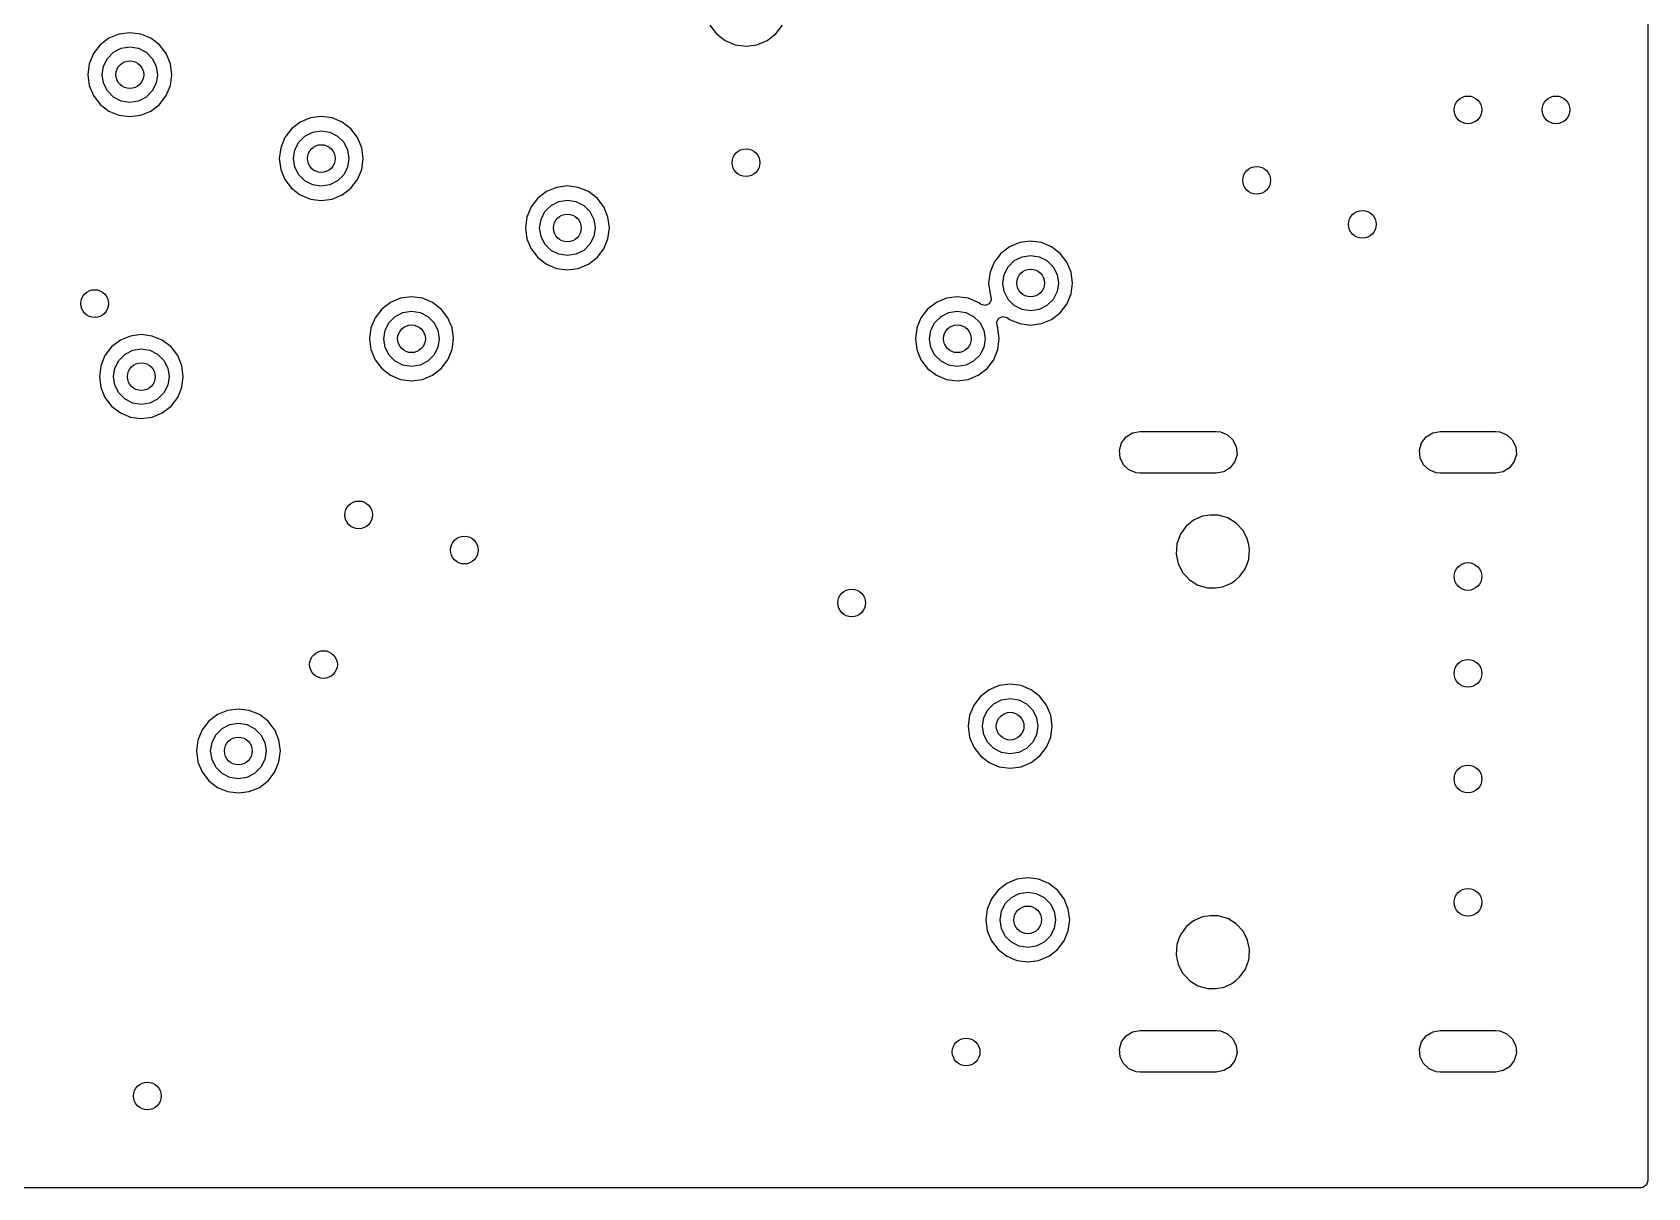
# Model space of a CAD drawing. Extents: x 3.91 to 7.47, y -4.88 to -2.92.
# Drawn here: x 6.553 to 7.471, y -4.88 to -4.223 of the extents above; entities that cross this region are included whole.
import ezdxf

# ---------------------------------------------------------------- set-up
doc = ezdxf.new("R2010")
doc.units = 0
doc.header["$MEASUREMENT"] = 0
doc.layers.add('BLACK', color=7, linetype='CONTINUOUS')

msp = doc.modelspace()

# ---------------------------------------------------------------- linework, layer by layer
at = {"layer": 'BLACK', "linetype": 'CONTINUOUS'}
for p, q in [((7.47078, -2.91931), (7.47078, -4.87573)), ((6.93802, -4.21944), (6.94181, -4.22438)), ((6.97554, -4.22438), (6.97933, -4.21944)), ((6.59675, -4.22687), (6.59181, -4.23066)), ((6.6025, -4.22448), (6.59675, -4.22687)), ((6.60867, -4.22367), (6.6025, -4.22448)), ((6.61485, -4.22448), (6.60867, -4.22367)), ((6.6206, -4.22687), (6.61485, -4.22448)), ((6.62554, -4.23066), (6.6206, -4.22687)), ((6.94181, -4.22438), (6.94675, -4.22817)), ((6.94675, -4.22817), (6.9525, -4.23055)), ((6.96485, -4.23055), (6.9706, -4.22817)), ((6.9706, -4.22817), (6.97554, -4.22438)), ((6.58802, -4.23559), (6.58564, -4.24135)), ((6.59181, -4.23066), (6.58802, -4.23559)), ((6.5937, -4.24265), (6.59593, -4.23826)), ((6.59593, -4.23826), (6.59942, -4.23478)), ((6.59942, -4.23478), (6.60381, -4.23254)), ((6.60381, -4.23254), (6.60867, -4.23177)), ((6.60867, -4.23177), (6.61354, -4.23254)), ((6.61354, -4.23254), (6.61793, -4.23478)), ((6.61793, -4.23478), (6.62142, -4.23826)), ((6.62142, -4.23826), (6.62365, -4.24265)), ((6.62933, -4.23559), (6.62554, -4.23066)), ((6.63171, -4.24135), (6.62933, -4.23559)), ((6.9525, -4.23055), (6.95867, -4.23136)), ((6.95867, -4.23136), (6.96485, -4.23055)), ((6.58564, -4.24135), (6.58483, -4.24752)), ((6.58483, -4.24752), (6.58564, -4.25369)), ((6.59293, -4.24752), (6.5937, -4.24265)), ((6.5937, -4.25238), (6.59293, -4.24752)), ((6.62365, -4.24265), (6.62442, -4.24752)), ((6.62442, -4.24752), (6.62365, -4.25238)), ((6.63252, -4.24752), (6.63171, -4.24135)), ((6.63171, -4.25369), (6.63252, -4.24752)), ((6.58564, -4.25369), (6.58802, -4.25944)), ((6.59593, -4.25677), (6.5937, -4.25238)), ((6.59942, -4.26026), (6.59593, -4.25677)), ((6.62142, -4.25677), (6.61793, -4.26026)), ((6.62365, -4.25238), (6.62142, -4.25677)), ((6.62933, -4.25944), (6.63171, -4.25369)), ((6.58802, -4.25944), (6.59181, -4.26438)), ((6.59181, -4.26438), (6.59675, -4.26817)), ((6.60381, -4.26249), (6.59942, -4.26026)), ((6.60867, -4.26326), (6.60381, -4.26249)), ((6.61354, -4.26249), (6.60867, -4.26326)), ((6.61793, -4.26026), (6.61354, -4.26249)), ((6.6206, -4.26817), (6.62554, -4.26438)), ((6.62554, -4.26438), (6.62933, -4.25944)), ((6.59675, -4.26817), (6.6025, -4.27055)), ((6.6025, -4.27055), (6.60867, -4.27136)), ((6.60867, -4.27136), (6.61485, -4.27055)), ((6.61485, -4.27055), (6.6206, -4.26817)), ((6.70549, -4.2745), (6.70055, -4.27829)), ((6.71124, -4.27212), (6.70549, -4.2745)), ((6.71741, -4.27131), (6.71124, -4.27212)), ((6.72359, -4.27212), (6.71741, -4.27131)), ((6.72934, -4.2745), (6.72359, -4.27212)), ((6.73428, -4.27829), (6.72934, -4.2745)), ((6.69676, -4.28323), (6.69438, -4.28898)), ((6.70055, -4.27829), (6.69676, -4.28323)), ((6.70467, -4.2859), (6.70816, -4.28241)), ((6.70816, -4.28241), (6.71255, -4.28018)), ((6.71255, -4.28018), (6.71741, -4.27941)), ((6.71741, -4.27941), (6.72228, -4.28018)), ((6.72228, -4.28018), (6.72667, -4.28241)), ((6.72667, -4.28241), (6.73016, -4.2859)), ((6.73807, -4.28323), (6.73428, -4.27829)), ((6.74045, -4.28898), (6.73807, -4.28323)), ((6.69438, -4.28898), (6.69357, -4.29515)), ((6.70167, -4.29515), (6.70244, -4.29029)), ((6.70244, -4.29029), (6.70467, -4.2859)), ((6.73016, -4.2859), (6.73239, -4.29029)), ((6.73239, -4.29029), (6.73316, -4.29515)), ((6.74126, -4.29515), (6.74045, -4.28898)), ((6.69357, -4.29515), (6.69438, -4.30133)), ((6.69438, -4.30133), (6.69676, -4.30708)), ((6.70244, -4.30002), (6.70167, -4.29515)), ((6.70467, -4.30441), (6.70244, -4.30002)), ((6.73239, -4.30002), (6.73016, -4.30441)), ((6.73316, -4.29515), (6.73239, -4.30002)), ((6.73807, -4.30708), (6.74045, -4.30133)), ((6.74045, -4.30133), (6.74126, -4.29515)), ((6.69676, -4.30708), (6.70055, -4.31202)), ((6.70055, -4.31202), (6.70549, -4.31581)), ((6.70816, -4.3079), (6.70467, -4.30441)), ((6.71255, -4.31013), (6.70816, -4.3079)), ((6.71741, -4.3109), (6.71255, -4.31013)), ((6.72228, -4.31013), (6.71741, -4.3109)), ((6.72667, -4.3079), (6.72228, -4.31013)), ((6.73016, -4.30441), (6.72667, -4.3079)), ((6.72934, -4.31581), (6.73428, -4.31202)), ((6.73428, -4.31202), (6.73807, -4.30708)), ((6.85103, -4.31153), (6.84528, -4.31391)), ((6.8572, -4.31072), (6.85103, -4.31153)), ((6.86337, -4.31153), (6.8572, -4.31072)), ((6.86912, -4.31391), (6.86337, -4.31153)), ((6.70549, -4.31581), (6.71124, -4.31819)), ((6.71124, -4.31819), (6.71741, -4.319)), ((6.71741, -4.319), (6.72359, -4.31819)), ((6.72359, -4.31819), (6.72934, -4.31581)), ((6.84034, -4.3177), (6.83655, -4.32264)), ((6.84528, -4.31391), (6.84034, -4.3177)), ((6.84794, -4.32182), (6.85233, -4.31959)), ((6.85233, -4.31959), (6.8572, -4.31882)), ((6.8572, -4.31882), (6.86206, -4.31959)), ((6.86206, -4.31959), (6.86645, -4.32182)), ((6.87406, -4.3177), (6.86912, -4.31391)), ((6.87785, -4.32264), (6.87406, -4.3177)), ((6.83417, -4.32839), (6.83335, -4.33456)), ((6.83655, -4.32264), (6.83417, -4.32839)), ((6.84145, -4.33456), (6.84222, -4.3297)), ((6.84222, -4.3297), (6.84446, -4.32531)), ((6.84446, -4.32531), (6.84794, -4.32182)), ((6.86645, -4.32182), (6.86994, -4.32531)), ((6.86994, -4.32531), (6.87218, -4.3297)), ((6.87218, -4.3297), (6.87295, -4.33456)), ((6.88023, -4.32839), (6.87785, -4.32264)), ((6.88104, -4.33456), (6.88023, -4.32839)), ((6.83335, -4.33456), (6.83417, -4.34074)), ((6.84222, -4.33943), (6.84145, -4.33456)), ((6.84446, -4.34382), (6.84222, -4.33943)), ((6.87218, -4.33943), (6.86994, -4.34382)), ((6.87295, -4.33456), (6.87218, -4.33943)), ((6.88023, -4.34074), (6.88104, -4.33456)), ((6.83417, -4.34074), (6.83655, -4.34649)), ((6.83655, -4.34649), (6.84034, -4.35143)), ((6.84794, -4.3473), (6.84446, -4.34382)), ((6.85233, -4.34954), (6.84794, -4.3473)), ((6.86645, -4.3473), (6.86206, -4.34954)), ((6.86994, -4.34382), (6.86645, -4.3473)), ((6.87406, -4.35143), (6.87785, -4.34649)), ((6.87785, -4.34649), (6.88023, -4.34074)), ((7.10839, -4.34523), (7.10345, -4.34902)), ((7.11414, -4.34285), (7.10839, -4.34523)), ((7.12031, -4.34204), (7.11414, -4.34285)), ((7.12648, -4.34285), (7.12031, -4.34204)), ((7.13223, -4.34523), (7.12648, -4.34285)), ((7.13717, -4.34902), (7.13223, -4.34523)), ((6.84034, -4.35143), (6.84528, -4.35521)), ((6.84528, -4.35521), (6.85103, -4.3576)), ((6.85103, -4.3576), (6.8572, -4.35841)), ((6.8572, -4.35031), (6.85233, -4.34954)), ((6.86206, -4.34954), (6.8572, -4.35031)), ((6.8572, -4.35841), (6.86337, -4.3576)), ((6.86337, -4.3576), (6.86912, -4.35521)), ((6.86912, -4.35521), (6.87406, -4.35143)), ((7.09966, -4.35396), (7.09728, -4.35971)), ((7.10345, -4.34902), (7.09966, -4.35396)), ((7.10533, -4.36102), (7.10757, -4.35663)), ((7.10757, -4.35663), (7.11105, -4.35314)), ((7.11105, -4.35314), (7.11544, -4.3509)), ((7.11544, -4.3509), (7.12031, -4.35013)), ((7.12031, -4.35013), (7.12518, -4.3509)), ((7.12518, -4.3509), (7.12957, -4.35314)), ((7.12957, -4.35314), (7.13305, -4.35663)), ((7.13305, -4.35663), (7.13529, -4.36102)), ((7.14096, -4.35396), (7.13717, -4.34902)), ((7.14334, -4.35971), (7.14096, -4.35396)), ((7.09728, -4.35971), (7.09646, -4.36588)), ((7.09646, -4.36588), (7.09728, -4.37205)), ((7.10456, -4.36588), (7.10533, -4.36102)), ((7.10533, -4.37075), (7.10456, -4.36588)), ((7.13529, -4.36102), (7.13606, -4.36588)), ((7.13606, -4.36588), (7.13529, -4.37075)), ((7.14416, -4.36588), (7.14334, -4.35971)), ((7.14334, -4.37205), (7.14416, -4.36588)), ((6.7625, -4.37448), (6.75675, -4.37687)), ((6.76867, -4.37367), (6.7625, -4.37448)), ((6.77485, -4.37448), (6.76867, -4.37367)), ((6.7806, -4.37687), (6.77485, -4.37448)), ((7.0725, -4.37448), (7.06675, -4.37687)), ((7.07867, -4.37367), (7.0725, -4.37448)), ((7.08485, -4.37448), (7.07867, -4.37367)), ((7.0906, -4.37687), (7.08485, -4.37448)), ((7.09793, -4.37558), (7.09667, -4.37764)), ((7.09728, -4.37205), (7.09737, -4.37229)), ((7.09737, -4.37229), (7.09774, -4.37318)), ((7.09774, -4.37318), (7.09793, -4.37558)), ((7.10757, -4.37514), (7.10533, -4.37075)), ((7.11105, -4.37862), (7.10757, -4.37514)), ((7.13305, -4.37514), (7.12957, -4.37862)), ((7.13529, -4.37075), (7.13305, -4.37514)), ((7.14096, -4.37781), (7.14334, -4.37205)), ((6.74802, -4.38559), (6.74564, -4.39135)), ((6.75181, -4.38066), (6.74802, -4.38559)), ((6.75675, -4.37687), (6.75181, -4.38066)), ((6.75593, -4.38826), (6.75942, -4.38478)), ((6.75942, -4.38478), (6.76381, -4.38254)), ((6.76381, -4.38254), (6.76867, -4.38177)), ((6.76867, -4.38177), (6.77354, -4.38254)), ((6.77354, -4.38254), (6.77793, -4.38478)), ((6.77793, -4.38478), (6.78142, -4.38826)), ((6.78554, -4.38066), (6.7806, -4.37687)), ((6.78933, -4.38559), (6.78554, -4.38066)), ((6.79171, -4.39135), (6.78933, -4.38559)), ((7.05802, -4.38559), (7.05564, -4.39135)), ((7.06181, -4.38066), (7.05802, -4.38559)), ((7.06675, -4.37687), (7.06181, -4.38066)), ((7.06593, -4.38826), (7.06942, -4.38478)), ((7.06942, -4.38478), (7.07381, -4.38254)), ((7.07381, -4.38254), (7.07867, -4.38177)), ((7.07867, -4.38177), (7.08354, -4.38254)), ((7.08354, -4.38254), (7.08793, -4.38478)), ((7.08793, -4.38478), (7.09142, -4.38826)), ((7.0908, -4.37702), (7.0906, -4.37687)), ((7.09177, -4.37776), (7.0908, -4.37702)), ((7.09211, -4.378), (7.09177, -4.37776)), ((7.09445, -4.37856), (7.09211, -4.378)), ((7.09667, -4.37764), (7.09445, -4.37856)), ((7.10231, -4.38576), (7.10454, -4.38484)), ((7.10454, -4.38484), (7.10688, -4.3854)), ((7.10688, -4.3854), (7.10721, -4.38563)), ((7.11544, -4.38086), (7.11105, -4.37862)), ((7.12031, -4.38163), (7.11544, -4.38086)), ((7.12518, -4.38086), (7.12031, -4.38163)), ((7.12957, -4.37862), (7.12518, -4.38086)), ((7.13223, -4.38653), (7.13717, -4.38274)), ((7.13717, -4.38274), (7.14096, -4.37781)), ((6.74561, -4.3916), (6.74488, -4.39713)), ((6.74564, -4.39135), (6.74561, -4.3916)), ((6.75293, -4.39752), (6.7537, -4.39265)), ((6.7537, -4.39265), (6.75593, -4.38826)), ((6.78142, -4.38826), (6.78365, -4.39265)), ((6.78365, -4.39265), (6.78442, -4.39752)), ((6.79174, -4.3916), (6.79171, -4.39135)), ((6.79247, -4.39713), (6.79174, -4.3916)), ((7.05561, -4.3916), (7.05488, -4.39713)), ((7.05564, -4.39135), (7.05561, -4.3916)), ((7.06293, -4.39752), (7.0637, -4.39265)), ((7.0637, -4.39265), (7.06593, -4.38826)), ((7.09142, -4.38826), (7.09365, -4.39265)), ((7.09365, -4.39265), (7.09442, -4.39752)), ((7.10105, -4.38782), (7.10231, -4.38576)), ((7.10124, -4.39022), (7.10105, -4.38782)), ((7.10171, -4.39135), (7.10124, -4.39022)), ((7.10174, -4.3916), (7.10171, -4.39135)), ((7.10247, -4.39713), (7.10174, -4.3916)), ((7.10721, -4.38563), (7.10839, -4.38653)), ((7.10839, -4.38653), (7.11414, -4.38892)), ((7.11414, -4.38892), (7.12031, -4.38973)), ((7.12031, -4.38973), (7.12648, -4.38892)), ((7.12648, -4.38892), (7.13223, -4.38653)), ((6.59835, -4.40215), (6.59456, -4.40709)), ((6.60329, -4.39836), (6.59835, -4.40215)), ((6.60904, -4.39598), (6.60329, -4.39836)), ((6.61521, -4.39517), (6.60904, -4.39598)), ((6.61034, -4.40404), (6.61521, -4.40326)), ((6.62138, -4.39598), (6.61521, -4.39517)), ((6.61521, -4.40326), (6.62008, -4.40404)), ((6.62509, -4.39752), (6.62138, -4.39598)), ((6.62713, -4.39836), (6.62509, -4.39752)), ((6.63207, -4.40215), (6.62713, -4.39836)), ((6.63586, -4.40709), (6.63207, -4.40215)), ((6.74488, -4.39713), (6.74483, -4.39752)), ((6.74483, -4.39752), (6.74564, -4.40369)), ((6.74564, -4.40369), (6.74802, -4.40944)), ((6.7537, -4.40238), (6.75293, -4.39752)), ((6.75593, -4.40677), (6.7537, -4.40238)), ((6.78365, -4.40238), (6.78142, -4.40677)), ((6.78442, -4.39752), (6.78365, -4.40238)), ((6.78933, -4.40944), (6.79171, -4.40369)), ((6.79171, -4.40369), (6.79252, -4.39752)), ((6.79252, -4.39752), (6.79247, -4.39713)), ((7.05488, -4.39713), (7.05483, -4.39752)), ((7.05483, -4.39752), (7.05564, -4.40369)), ((7.05564, -4.40369), (7.05802, -4.40944)), ((7.0637, -4.40238), (7.06293, -4.39752)), ((7.06593, -4.40677), (7.0637, -4.40238)), ((7.09365, -4.40238), (7.09142, -4.40677)), ((7.09442, -4.39752), (7.09365, -4.40238)), ((7.09933, -4.40944), (7.10171, -4.40369)), ((7.10171, -4.40369), (7.10252, -4.39752)), ((7.10252, -4.39752), (7.10247, -4.39713)), ((6.59218, -4.41284), (6.59136, -4.41901)), ((6.59456, -4.40709), (6.59218, -4.41284)), ((6.60023, -4.41415), (6.60247, -4.40976)), ((6.60247, -4.40976), (6.60595, -4.40627)), ((6.60595, -4.40627), (6.61034, -4.40404)), ((6.62008, -4.40404), (6.62447, -4.40627)), ((6.62447, -4.40627), (6.62795, -4.40976)), ((6.62795, -4.40976), (6.63019, -4.41415)), ((6.63824, -4.41284), (6.63586, -4.40709)), ((6.63906, -4.41901), (6.63824, -4.41284)), ((6.74802, -4.40944), (6.75181, -4.41438)), ((6.75942, -4.41026), (6.75593, -4.40677)), ((6.76381, -4.41249), (6.75942, -4.41026)), ((6.76867, -4.41326), (6.76381, -4.41249)), ((6.77354, -4.41249), (6.76867, -4.41326)), ((6.77793, -4.41026), (6.77354, -4.41249)), ((6.78142, -4.40677), (6.77793, -4.41026)), ((6.78554, -4.41438), (6.78933, -4.40944)), ((7.05802, -4.40944), (7.06181, -4.41438)), ((7.06942, -4.41026), (7.06593, -4.40677)), ((7.07381, -4.41249), (7.06942, -4.41026)), ((7.07867, -4.41326), (7.07381, -4.41249)), ((7.08354, -4.41249), (7.07867, -4.41326)), ((7.08793, -4.41026), (7.08354, -4.41249)), ((7.09142, -4.40677), (7.08793, -4.41026)), ((7.09554, -4.41438), (7.09933, -4.40944)), ((6.59136, -4.41901), (6.59218, -4.42518)), ((6.59946, -4.41901), (6.60023, -4.41415)), ((6.60023, -4.42388), (6.59946, -4.41901)), ((6.63019, -4.41415), (6.63096, -4.41901)), ((6.63096, -4.41901), (6.63019, -4.42388)), ((6.63824, -4.42518), (6.63906, -4.41901)), ((6.75181, -4.41438), (6.75675, -4.41817)), ((6.75675, -4.41817), (6.7625, -4.42055)), ((6.7625, -4.42055), (6.76867, -4.42136)), ((6.76867, -4.42136), (6.77485, -4.42055)), ((6.77485, -4.42055), (6.7806, -4.41817)), ((6.7806, -4.41817), (6.78554, -4.41438)), ((7.06181, -4.41438), (7.06675, -4.41817)), ((7.06675, -4.41817), (7.0725, -4.42055)), ((7.0725, -4.42055), (7.07867, -4.42136)), ((7.07867, -4.42136), (7.08485, -4.42055)), ((7.08485, -4.42055), (7.0906, -4.41817)), ((7.0906, -4.41817), (7.09554, -4.41438)), ((6.59218, -4.42518), (6.59456, -4.43094)), ((6.59456, -4.43094), (6.59835, -4.43587)), ((6.60247, -4.42827), (6.60023, -4.42388)), ((6.60595, -4.43175), (6.60247, -4.42827)), ((6.62795, -4.42827), (6.62447, -4.43175)), ((6.63019, -4.42388), (6.62795, -4.42827)), ((6.63207, -4.43587), (6.63586, -4.43094)), ((6.63586, -4.43094), (6.63824, -4.42518)), ((6.59835, -4.43587), (6.60329, -4.43966)), ((6.60329, -4.43966), (6.60904, -4.44205)), ((6.61034, -4.43399), (6.60595, -4.43175)), ((6.61521, -4.43476), (6.61034, -4.43399)), ((6.62008, -4.43399), (6.61521, -4.43476)), ((6.62447, -4.43175), (6.62008, -4.43399)), ((6.62138, -4.44205), (6.62713, -4.43966)), ((6.62713, -4.43966), (6.63207, -4.43587)), ((6.60904, -4.44205), (6.61521, -4.44286)), ((6.61521, -4.44286), (6.62138, -4.44205)), ((7.1707, -4.46083), (7.1719, -4.45668)), ((7.1719, -4.45668), (7.17452, -4.45324)), ((7.17452, -4.45324), (7.1782, -4.45097)), ((7.1782, -4.45097), (7.18245, -4.45017)), ((7.18245, -4.45017), (7.22576, -4.45017)), ((7.22576, -4.45017), (7.22806, -4.4504)), ((7.22806, -4.4504), (7.23207, -4.452)), ((7.23207, -4.452), (7.23524, -4.45494)), ((7.23524, -4.45494), (7.23714, -4.45883)), ((7.23714, -4.45883), (7.23752, -4.46314)), ((7.34117, -4.46083), (7.34238, -4.45668)), ((7.34238, -4.45668), (7.34499, -4.45324)), ((7.34499, -4.45324), (7.34867, -4.45097)), ((7.34867, -4.45097), (7.35293, -4.45017)), ((7.35293, -4.45017), (7.38442, -4.45017)), ((7.38442, -4.45017), (7.38672, -4.4504)), ((7.38672, -4.4504), (7.39073, -4.452)), ((7.39073, -4.452), (7.3939, -4.45494)), ((7.3939, -4.45494), (7.3958, -4.45883)), ((7.3958, -4.45883), (7.39618, -4.46314)), ((7.17107, -4.46514), (7.1707, -4.46083)), ((7.17297, -4.46903), (7.17107, -4.46514)), ((7.23631, -4.46729), (7.2337, -4.47073)), ((7.23752, -4.46314), (7.23631, -4.46729)), ((7.34155, -4.46514), (7.34117, -4.46083)), ((7.34344, -4.46903), (7.34155, -4.46514)), ((7.39497, -4.46729), (7.39236, -4.47073)), ((7.39618, -4.46314), (7.39497, -4.46729)), ((7.17614, -4.47197), (7.17297, -4.46903)), ((7.18016, -4.47357), (7.17614, -4.47197)), ((7.18245, -4.4738), (7.18016, -4.47357)), ((7.22576, -4.4738), (7.18245, -4.4738)), ((7.23001, -4.473), (7.22576, -4.4738)), ((7.2337, -4.47073), (7.23001, -4.473)), ((7.34662, -4.47197), (7.34344, -4.46903)), ((7.35063, -4.47357), (7.34662, -4.47197)), ((7.35293, -4.4738), (7.35063, -4.47357)), ((7.38442, -4.4738), (7.35293, -4.4738)), ((7.38867, -4.473), (7.38442, -4.4738)), ((7.39236, -4.47073), (7.38867, -4.473)), ((7.20842, -4.50421), (7.20732, -4.50575)), ((7.20857, -4.50399), (7.20842, -4.50421)), ((7.20878, -4.50382), (7.20857, -4.50399)), ((7.21277, -4.50059), (7.20878, -4.50382)), ((7.21297, -4.50042), (7.21277, -4.50059)), ((7.21277, -4.50059), (7.21277, -4.50059)), ((7.21322, -4.50032), (7.21297, -4.50042)), ((7.21793, -4.49828), (7.21322, -4.50032)), ((7.21818, -4.49817), (7.21793, -4.49828)), ((7.21793, -4.49828), (7.21793, -4.49828)), ((7.22237, -4.4976), (7.21818, -4.49817)), ((7.22644, -4.4976), (7.22237, -4.4976)), ((7.22651, -4.4976), (7.22644, -4.4976)), ((7.22664, -4.49761), (7.22651, -4.4976)), ((7.22651, -4.4976), (7.22651, -4.4976)), ((7.22684, -4.49763), (7.22664, -4.49761)), ((7.22664, -4.49761), (7.22664, -4.49761)), ((7.23229, -4.49921), (7.22684, -4.49763)), ((7.2371, -4.50219), (7.23229, -4.49921)), ((7.23728, -4.50239), (7.2371, -4.50219)), ((7.24076, -4.50617), (7.23728, -4.50239)), ((7.20337, -4.51394), (7.20335, -4.51421)), ((7.20441, -4.51103), (7.20337, -4.51394)), ((7.2052, -4.50886), (7.20441, -4.51103)), ((7.20529, -4.50861), (7.2052, -4.50886)), ((7.2052, -4.50886), (7.2052, -4.50886)), ((7.20732, -4.50575), (7.20529, -4.50861)), ((7.24094, -4.50637), (7.24076, -4.50617)), ((7.24076, -4.50617), (7.24076, -4.50617)), ((7.24351, -4.51142), (7.24094, -4.50637)), ((7.24357, -4.51168), (7.24351, -4.51142)), ((7.24397, -4.51369), (7.24357, -4.51168)), ((7.24464, -4.51697), (7.24397, -4.51369)), ((7.20313, -4.51718), (7.20295, -4.5196)), ((7.20295, -4.5196), (7.203, -4.51986)), ((7.203, -4.51986), (7.20371, -4.52336)), ((7.203, -4.51986), (7.203, -4.51986)), ((7.20335, -4.51421), (7.20313, -4.51718)), ((7.20335, -4.51421), (7.20335, -4.51421)), ((7.2434, -4.52489), (7.24422, -4.52263)), ((7.24422, -4.52263), (7.24464, -4.51697)), ((7.20371, -4.52336), (7.20407, -4.52515)), ((7.20407, -4.52515), (7.20664, -4.5302)), ((7.20664, -4.5302), (7.20682, -4.5304)), ((7.20682, -4.5304), (7.20682, -4.5304)), ((7.20682, -4.5304), (7.20863, -4.53236)), ((7.20863, -4.53236), (7.21048, -4.53438)), ((7.23902, -4.53258), (7.24087, -4.52997)), ((7.24087, -4.52997), (7.24215, -4.52818)), ((7.24215, -4.52818), (7.2423, -4.52796)), ((7.24215, -4.52818), (7.24215, -4.52818)), ((7.2423, -4.52796), (7.24239, -4.52771)), ((7.24239, -4.52771), (7.2434, -4.52489)), ((7.24239, -4.52771), (7.24239, -4.52771)), ((7.21048, -4.53438), (7.2153, -4.53736)), ((7.2153, -4.53736), (7.22074, -4.53894)), ((7.22074, -4.53894), (7.22095, -4.53896)), ((7.22095, -4.53896), (7.22095, -4.53896)), ((7.22095, -4.53896), (7.22107, -4.53897)), ((7.22107, -4.53897), (7.22107, -4.53897)), ((7.22107, -4.53897), (7.22114, -4.53897)), ((7.22114, -4.53897), (7.22521, -4.53897)), ((7.22521, -4.53897), (7.22941, -4.5384)), ((7.22941, -4.5384), (7.22965, -4.53829)), ((7.22965, -4.53829), (7.23437, -4.53625)), ((7.22965, -4.53829), (7.22965, -4.53829)), ((7.23437, -4.53625), (7.23461, -4.53615)), ((7.23437, -4.53625), (7.23437, -4.53625)), ((7.23461, -4.53615), (7.2368, -4.53438)), ((7.2368, -4.53438), (7.23881, -4.53275)), ((7.23881, -4.53275), (7.23902, -4.53258)), ((7.23881, -4.53275), (7.23881, -4.53275)), ((7.1025, -4.59448), (7.09675, -4.59687)), ((7.10867, -4.59367), (7.1025, -4.59448)), ((7.11485, -4.59448), (7.10867, -4.59367)), ((7.1206, -4.59687), (7.11485, -4.59448)), ((7.08802, -4.60559), (7.08712, -4.60777)), ((7.09181, -4.60066), (7.08802, -4.60559)), ((7.09675, -4.59687), (7.09181, -4.60066)), ((7.09593, -4.60826), (7.09942, -4.60478)), ((7.09942, -4.60478), (7.10381, -4.60254)), ((7.10381, -4.60254), (7.10867, -4.60177)), ((7.10867, -4.60177), (7.11354, -4.60254)), ((7.11354, -4.60254), (7.11793, -4.60478)), ((7.11793, -4.60478), (7.12142, -4.60826)), ((7.12554, -4.60066), (7.1206, -4.59687)), ((7.12933, -4.60559), (7.12554, -4.60066)), ((7.13023, -4.60777), (7.12933, -4.60559)), ((6.65347, -4.61475), (6.64968, -4.61969)), ((6.65841, -4.61096), (6.65347, -4.61475)), ((6.66416, -4.60858), (6.65841, -4.61096)), ((6.67033, -4.60777), (6.66416, -4.60858)), ((6.6765, -4.60858), (6.67033, -4.60777)), ((6.68225, -4.61096), (6.6765, -4.60858)), ((6.68719, -4.61475), (6.68225, -4.61096)), ((6.68931, -4.61752), (6.68719, -4.61475)), ((7.08564, -4.61135), (7.08483, -4.61752)), ((7.0858, -4.61096), (7.08564, -4.61135)), ((7.08712, -4.60777), (7.0858, -4.61096)), ((7.09293, -4.61752), (7.0937, -4.61265)), ((7.0937, -4.61265), (7.09593, -4.60826)), ((7.12142, -4.60826), (7.12365, -4.61265)), ((7.12365, -4.61265), (7.12442, -4.61752)), ((7.13155, -4.61096), (7.13023, -4.60777)), ((7.13171, -4.61135), (7.13155, -4.61096)), ((7.13252, -4.61752), (7.13171, -4.61135)), ((6.64968, -4.61969), (6.6473, -4.62544)), ((6.65535, -4.62674), (6.65759, -4.62235)), ((6.65759, -4.62235), (6.66107, -4.61887)), ((6.66107, -4.61887), (6.66546, -4.61663)), ((6.66546, -4.61663), (6.67033, -4.61586)), ((6.67033, -4.61586), (6.67519, -4.61663)), ((6.67519, -4.61663), (6.67958, -4.61887)), ((6.67958, -4.61887), (6.68307, -4.62235)), ((6.68307, -4.62235), (6.68531, -4.62674)), ((6.69098, -4.61969), (6.68931, -4.61752)), ((6.69336, -4.62544), (6.69098, -4.61969)), ((7.08483, -4.61752), (7.08564, -4.62369)), ((7.08564, -4.62369), (7.08802, -4.62944)), ((7.0937, -4.62238), (7.09293, -4.61752)), ((7.09593, -4.62677), (7.0937, -4.62238)), ((7.12365, -4.62238), (7.12142, -4.62677)), ((7.12442, -4.61752), (7.12365, -4.62238)), ((7.12933, -4.62944), (7.13171, -4.62369)), ((7.13171, -4.62369), (7.13252, -4.61752)), ((6.6473, -4.62544), (6.64648, -4.63161)), ((6.64648, -4.63161), (6.6473, -4.63778)), ((6.65458, -4.63161), (6.65535, -4.62674)), ((6.65535, -4.63648), (6.65458, -4.63161)), ((6.68531, -4.62674), (6.68608, -4.63161)), ((6.68608, -4.63161), (6.68531, -4.63648)), ((6.69417, -4.63161), (6.69336, -4.62544)), ((6.69336, -4.63778), (6.69417, -4.63161)), ((7.08802, -4.62944), (7.09181, -4.63438)), ((7.09942, -4.63026), (7.09593, -4.62677)), ((7.10381, -4.63249), (7.09942, -4.63026)), ((7.10867, -4.63326), (7.10381, -4.63249)), ((7.11354, -4.63249), (7.10867, -4.63326)), ((7.11793, -4.63026), (7.11354, -4.63249)), ((7.12142, -4.62677), (7.11793, -4.63026)), ((7.12554, -4.63438), (7.12933, -4.62944)), ((6.6473, -4.63778), (6.64739, -4.63802)), ((6.64739, -4.63802), (6.6475, -4.63827)), ((6.6475, -4.63827), (6.64968, -4.64353)), ((6.65759, -4.64087), (6.65535, -4.63648)), ((6.66107, -4.64435), (6.65759, -4.64087)), ((6.68307, -4.64087), (6.67958, -4.64435)), ((6.68531, -4.63648), (6.68307, -4.64087)), ((6.69098, -4.64353), (6.69316, -4.63827)), ((6.69316, -4.63827), (6.69326, -4.63802)), ((6.69326, -4.63802), (6.69336, -4.63778)), ((7.09181, -4.63438), (7.09675, -4.63817)), ((7.09675, -4.63817), (7.1025, -4.64055)), ((7.1025, -4.64055), (7.10867, -4.64136)), ((7.10867, -4.64136), (7.11485, -4.64055)), ((7.11485, -4.64055), (7.1206, -4.63817)), ((7.1206, -4.63817), (7.12554, -4.63438)), ((6.64968, -4.64353), (6.65347, -4.64847)), ((6.65347, -4.64847), (6.65841, -4.65226)), ((6.66546, -4.64659), (6.66107, -4.64435)), ((6.67033, -4.64736), (6.66546, -4.64659)), ((6.67519, -4.64659), (6.67033, -4.64736)), ((6.67958, -4.64435), (6.67519, -4.64659)), ((6.68225, -4.65226), (6.68719, -4.64847)), ((6.68719, -4.64847), (6.69098, -4.64353)), ((6.65841, -4.65226), (6.66416, -4.65464)), ((6.66416, -4.65464), (6.67033, -4.65546)), ((6.67033, -4.65546), (6.6765, -4.65464)), ((6.6765, -4.65464), (6.68225, -4.65226)), ((7.1125, -4.70448), (7.10675, -4.70687)), ((7.11867, -4.70367), (7.1125, -4.70448)), ((7.12485, -4.70448), (7.11867, -4.70367)), ((7.1306, -4.70687), (7.12485, -4.70448)), ((7.09802, -4.71559), (7.09564, -4.72135)), ((7.10181, -4.71066), (7.09802, -4.71559)), ((7.10675, -4.70687), (7.10181, -4.71066)), ((7.10593, -4.71826), (7.10942, -4.71478)), ((7.10942, -4.71478), (7.11381, -4.71254)), ((7.11381, -4.71254), (7.11867, -4.71177)), ((7.11867, -4.71177), (7.12354, -4.71254)), ((7.12354, -4.71254), (7.12793, -4.71478)), ((7.12793, -4.71478), (7.13142, -4.71826)), ((7.13554, -4.71066), (7.1306, -4.70687)), ((7.13933, -4.71559), (7.13554, -4.71066)), ((7.14171, -4.72135), (7.13933, -4.71559)), ((7.09564, -4.72135), (7.09483, -4.72752)), ((7.10293, -4.72752), (7.1037, -4.72265)), ((7.1037, -4.72265), (7.10593, -4.71826)), ((7.13142, -4.71826), (7.13365, -4.72265)), ((7.13365, -4.72265), (7.13442, -4.72752)), ((7.14252, -4.72752), (7.14171, -4.72135)), ((7.09483, -4.72752), (7.09564, -4.73369)), ((7.09564, -4.73369), (7.09802, -4.73944)), ((7.1037, -4.73238), (7.10293, -4.72752)), ((7.10593, -4.73677), (7.1037, -4.73238)), ((7.13365, -4.73238), (7.13142, -4.73677)), ((7.13442, -4.72752), (7.13365, -4.73238)), ((7.13933, -4.73944), (7.14171, -4.73369)), ((7.14171, -4.73369), (7.14252, -4.72752)), ((7.20688, -4.73392), (7.20529, -4.73617)), ((7.20842, -4.73176), (7.20688, -4.73392)), ((7.20857, -4.73155), (7.20842, -4.73176)), ((7.20878, -4.73138), (7.20857, -4.73155)), ((7.21277, -4.72815), (7.20878, -4.73138)), ((7.21297, -4.72798), (7.21277, -4.72815)), ((7.21277, -4.72815), (7.21277, -4.72815)), ((7.21322, -4.72788), (7.21297, -4.72798)), ((7.21793, -4.72583), (7.21322, -4.72788)), ((7.21818, -4.72573), (7.21793, -4.72583)), ((7.21793, -4.72583), (7.21793, -4.72583)), ((7.22237, -4.72515), (7.21818, -4.72573)), ((7.22644, -4.72515), (7.22237, -4.72515)), ((7.22651, -4.72516), (7.22644, -4.72515)), ((7.22664, -4.72517), (7.22651, -4.72516)), ((7.22651, -4.72516), (7.22651, -4.72516)), ((7.22684, -4.72518), (7.22664, -4.72517)), ((7.22664, -4.72517), (7.22664, -4.72517)), ((7.23229, -4.72677), (7.22684, -4.72518)), ((7.2371, -4.72975), (7.23229, -4.72677)), ((7.23728, -4.72995), (7.2371, -4.72975)), ((7.24076, -4.73373), (7.23728, -4.72995)), ((7.24094, -4.73393), (7.24076, -4.73373)), ((7.24076, -4.73373), (7.24076, -4.73373)), ((7.24351, -4.73898), (7.24094, -4.73393)), ((7.09802, -4.73944), (7.10181, -4.74438)), ((7.10942, -4.74026), (7.10593, -4.73677)), ((7.11381, -4.74249), (7.10942, -4.74026)), ((7.11867, -4.74326), (7.11381, -4.74249)), ((7.12354, -4.74249), (7.11867, -4.74326)), ((7.12793, -4.74026), (7.12354, -4.74249)), ((7.13142, -4.73677), (7.12793, -4.74026)), ((7.13554, -4.74438), (7.13933, -4.73944)), ((7.20335, -4.74177), (7.20315, -4.74438)), ((7.20337, -4.7415), (7.20335, -4.74177)), ((7.20335, -4.74177), (7.20335, -4.74177)), ((7.20436, -4.73874), (7.20337, -4.7415)), ((7.2052, -4.73642), (7.20436, -4.73874)), ((7.20529, -4.73617), (7.2052, -4.73642)), ((7.2052, -4.73642), (7.2052, -4.73642)), ((7.24357, -4.73924), (7.24351, -4.73898)), ((7.24456, -4.74418), (7.24357, -4.73924)), ((7.10181, -4.74438), (7.10675, -4.74817)), ((7.10675, -4.74817), (7.1125, -4.75055)), ((7.1125, -4.75055), (7.11867, -4.75136)), ((7.11867, -4.75136), (7.12485, -4.75055)), ((7.12485, -4.75055), (7.1306, -4.74817)), ((7.1306, -4.74817), (7.13192, -4.74715)), ((7.13192, -4.74715), (7.13554, -4.74438)), ((7.20315, -4.74438), (7.20295, -4.74715)), ((7.20295, -4.74715), (7.203, -4.74742)), ((7.203, -4.74742), (7.20362, -4.75045)), ((7.203, -4.74742), (7.203, -4.74742)), ((7.20362, -4.75045), (7.20407, -4.75271)), ((7.24239, -4.75527), (7.24381, -4.75133)), ((7.24381, -4.75133), (7.24422, -4.75019)), ((7.24422, -4.75019), (7.24436, -4.74827)), ((7.24436, -4.74827), (7.24462, -4.7448)), ((7.24464, -4.74453), (7.24456, -4.74418)), ((7.24462, -4.7448), (7.24464, -4.74453)), ((7.24462, -4.7448), (7.24462, -4.7448)), ((7.20407, -4.75271), (7.20664, -4.75776)), ((7.20664, -4.75776), (7.20682, -4.75796)), ((7.20682, -4.75796), (7.20682, -4.75796)), ((7.20682, -4.75796), (7.20863, -4.75992)), ((7.20863, -4.75992), (7.21048, -4.76193)), ((7.2368, -4.76193), (7.23881, -4.76031)), ((7.23881, -4.76031), (7.23902, -4.76014)), ((7.23881, -4.76031), (7.23881, -4.76031)), ((7.23902, -4.76014), (7.2423, -4.75552)), ((7.2423, -4.75552), (7.24239, -4.75527)), ((7.24239, -4.75527), (7.24239, -4.75527)), ((7.21048, -4.76193), (7.2153, -4.76492)), ((7.2153, -4.76492), (7.22074, -4.7665)), ((7.22074, -4.7665), (7.22095, -4.76652)), ((7.22095, -4.76652), (7.22095, -4.76652)), ((7.22095, -4.76652), (7.22107, -4.76653)), ((7.22107, -4.76653), (7.22107, -4.76653)), ((7.22107, -4.76653), (7.22114, -4.76653)), ((7.22114, -4.76653), (7.22521, -4.76653)), ((7.22521, -4.76653), (7.22941, -4.76596)), ((7.22941, -4.76596), (7.22965, -4.76585)), ((7.22965, -4.76585), (7.23437, -4.76381)), ((7.22965, -4.76585), (7.22965, -4.76585)), ((7.23437, -4.76381), (7.23461, -4.76371)), ((7.23437, -4.76381), (7.23437, -4.76381)), ((7.23461, -4.76371), (7.2368, -4.76193)), ((7.1707, -4.80099), (7.1719, -4.79684)), ((7.1719, -4.79684), (7.17452, -4.79339)), ((7.17452, -4.79339), (7.1782, -4.79112)), ((7.1782, -4.79112), (7.18245, -4.79033)), ((7.18245, -4.79033), (7.22576, -4.79033)), ((7.22576, -4.79033), (7.22806, -4.79056)), ((7.22806, -4.79056), (7.23207, -4.79216)), ((7.23207, -4.79216), (7.23524, -4.7951)), ((7.23524, -4.7951), (7.23714, -4.79899)), ((7.34117, -4.80099), (7.34238, -4.79684)), ((7.34238, -4.79684), (7.34499, -4.79339)), ((7.34499, -4.79339), (7.34867, -4.79112)), ((7.34867, -4.79112), (7.35293, -4.79033)), ((7.35293, -4.79033), (7.38442, -4.79033)), ((7.38442, -4.79033), (7.38672, -4.79056)), ((7.38672, -4.79056), (7.39073, -4.79216)), ((7.39073, -4.79216), (7.3939, -4.7951)), ((7.3939, -4.7951), (7.3958, -4.79899)), ((7.17107, -4.8053), (7.1707, -4.80099)), ((7.17297, -4.80918), (7.17107, -4.8053)), ((7.23631, -4.80745), (7.2337, -4.81089)), ((7.23752, -4.8033), (7.23631, -4.80745)), ((7.23714, -4.79899), (7.23752, -4.8033)), ((7.34155, -4.8053), (7.34117, -4.80099)), ((7.34344, -4.80918), (7.34155, -4.8053)), ((7.39497, -4.80745), (7.39236, -4.81089)), ((7.39618, -4.8033), (7.39497, -4.80745)), ((7.3958, -4.79899), (7.39618, -4.8033)), ((7.17614, -4.81213), (7.17297, -4.80918)), ((7.18016, -4.81373), (7.17614, -4.81213)), ((7.18245, -4.81395), (7.18016, -4.81373)), ((7.22576, -4.81395), (7.18245, -4.81395)), ((7.23001, -4.81316), (7.22576, -4.81395)), ((7.2337, -4.81089), (7.23001, -4.81316)), ((7.34662, -4.81213), (7.34344, -4.80918)), ((7.35063, -4.81373), (7.34662, -4.81213)), ((7.35293, -4.81395), (7.35063, -4.81373)), ((7.38442, -4.81395), (7.35293, -4.81395)), ((7.38867, -4.81316), (7.38442, -4.81395)), ((7.39236, -4.81089), (7.38867, -4.81316)), ((7.46688, -4.87962), (3.91047, -4.87962)), ((7.46809, -4.87943), (7.46688, -4.87962)), ((7.47004, -4.87802), (7.46809, -4.87943)), ((7.47078, -4.87573), (7.47004, -4.87802))]:
    msp.add_line(p, q, dxfattribs=at)
at = {"layer": 'BLACK'}
for centre in [(6.60867, -4.24752), (7.36867, -4.26752), (7.41867, -4.26752), (6.71741, -4.29515), (6.95867, -4.29752), (7.24867, -4.30752), (6.8572, -4.33456), (7.30867, -4.33252), (7.12031, -4.36588), (6.58867, -4.37752), (6.76867, -4.39752), (7.07867, -4.39752), (6.61521, -4.41901), (6.73867, -4.49752), (6.79867, -4.51752), (7.36867, -4.53252), (7.01867, -4.54752), (6.71867, -4.58252), (7.36867, -4.58752), (7.10867, -4.61752), (6.67033, -4.63161), (7.36867, -4.64752), (7.36867, -4.71752), (7.11867, -4.72752), (7.08367, -4.80252), (6.61867, -4.82752)]:
    msp.add_circle(centre, 0.00787, dxfattribs=at)

doc.saveas('drawing.dxf')
